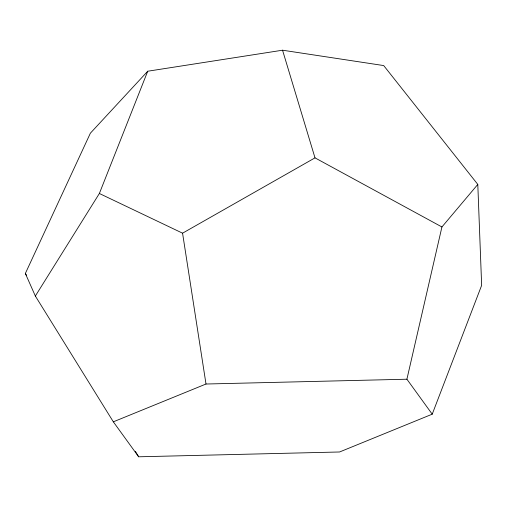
<?xml version="1.0" encoding="UTF-8"?>
<svg xmlns="http://www.w3.org/2000/svg" width="507" height="507" viewBox="0 0 507 507"><rect width="100%" height="100%" fill="white"/><g stroke="black" fill="none" stroke-linecap="round" stroke-linejoin="round"><path stroke-width="0.76" d="M432.224 414.181L406.906 379.211L441.927 226.971L477.797 184.421L383.698 65.568L282.545 50.206L147.721 71.227L90.379 133.183L25.35 273.476L35.351 296.044L113.334 421.824L138.652 456.794L339.557 451.984L432.224 414.181L481.65 285.352L477.797 184.421M35.351 296.044L99.372 193.49L147.721 71.227M99.372 193.49L182.564 233.182L315.005 157.861L441.927 226.971M113.334 421.824L206 384.021L406.906 379.211M25.35 273.476L26.637 275.472M135.407 451.382L138.652 456.794M282.545 50.206L315.005 157.861M182.564 233.182L206 384.021"/></g></svg>
